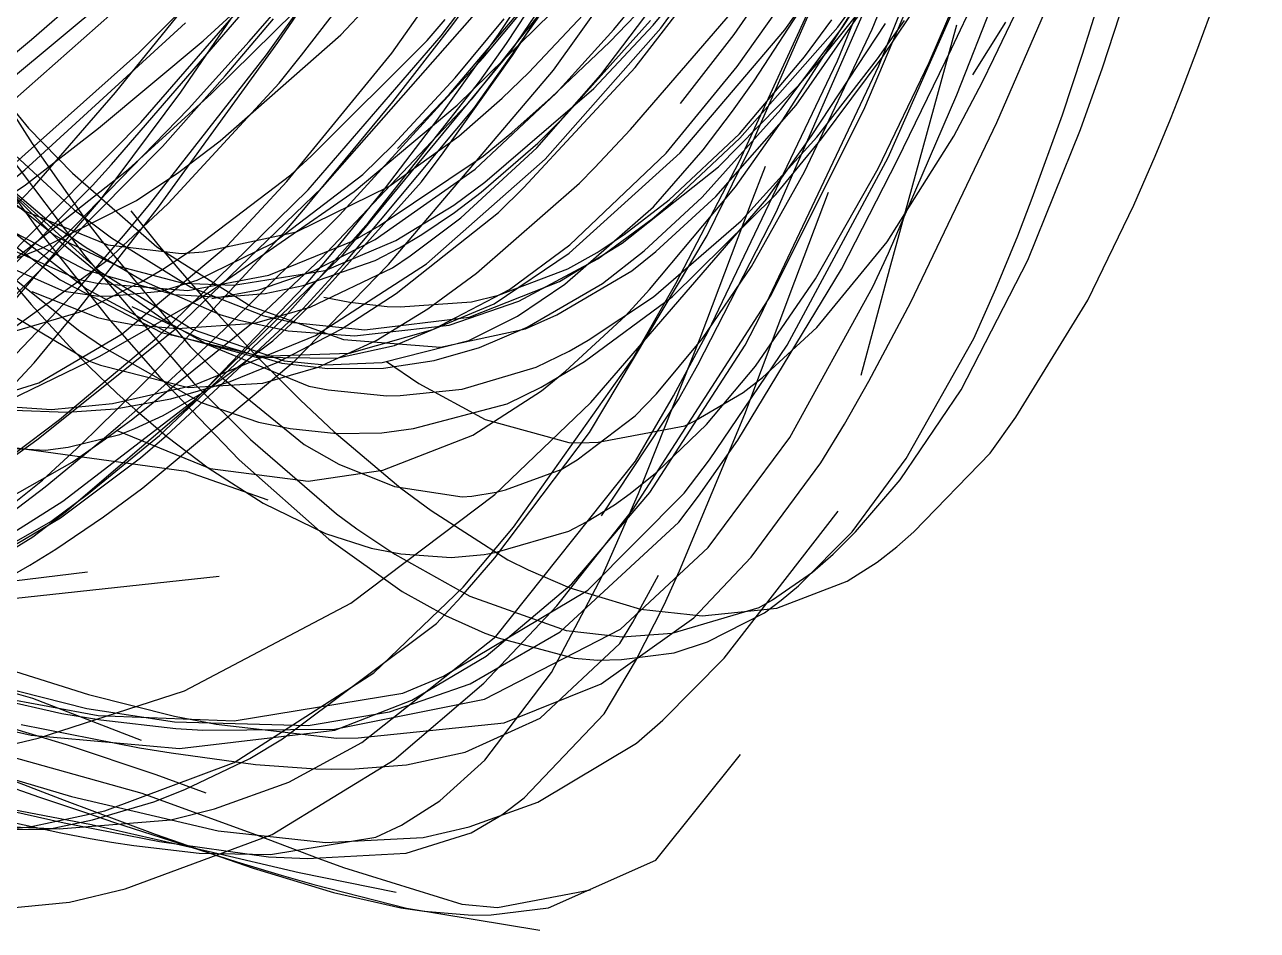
# Model space of a CAD drawing. Header units: metres. Extents: x -233 to 379, y -58 to 1087.
# Drawn here: x -144.1 to -90.1, y 230.7 to 270.5 of the extents above; entities that cross this region are included whole.
import ezdxf

# ---------------------------------------------------------------- set-up
doc = ezdxf.new("R2010")
doc.units = ezdxf.units.M

msp = doc.modelspace()

# ---------------------------------------------------------------- linework, layer by layer
for p, q in [((-123.011, 269.632, -1297.345), (-116.121, 280.068, -1299.195)), ((-125.412, 270.408, -1316.663), (-118.518, 279.811, -1317.966)), ((-123.359, 270.018, -1297.348), (-117.164, 279.415, -1298.529)), ((-120.946, 268.454, -1299.45), (-113.081, 279.481, -1300.755)), ((-125.881, 269.964, -1298.484), (-119.572, 278.344, -1301.098)), ((-122.83, 269.283, -1295.501), (-117.039, 277.786, -1297.063)), ((-112.788, 264.466, -1302.894), (-106.792, 277.534, -1303.275)), ((-112.362, 264.994, -1302.195), (-106.859, 277.476, -1302.496)), ((-136.315, 269.745, -1307.877), (-128.395, 277.088, -1310.686)), ((-133.035, 269.673, -1316.172), (-127.885, 277.278, -1317.327)), ((-108.478, 270.346, -1293.866), (-103.751, 276.916, -1294.646)), ((-128.046, 269.201, -1298.901), (-122.786, 276.632, -1300.995)), ((-124.453, 266.773, -1295.912), (-117.694, 276.307, -1298.014)), ((-116.583, 270.434, -1285.312), (-111.648, 276.389, -1286.312)), ((-116.244, 270.295, -1295.66), (-111.579, 276.748, -1297.645)), ((-92.733, 269.308, -1293.359), (-90.083, 276.58, -1294.285)), ((-133.539, 269.129, -1302.91), (-128.676, 275.958, -1304.727)), ((-104.472, 268.793, -1299.681), (-101.51, 275.72, -1300.449)), ((-143.85, 269.802, -1310.855), (-138.022, 274.867, -1313.579)), ((-139.144, 269.221, -1310.852), (-133.214, 275.145, -1312.571)), ((-118.304, 270.243, -1285.752), (-114.564, 274.835, -1286.337)), ((-110.811, 270.234, -1290.091), (-107.338, 275.105, -1290.636)), ((-106.27, 264.631, -1302.291), (-101.643, 275.152, -1301.761)), ((-101.503, 266.166, -1304.606), (-97.644, 275.089, -1303.79)), ((-107.301, 266.821, -1301.636), (-104.142, 274.251, -1301.616)), ((-106.531, 269.02, -1298.126), (-103.072, 274.187, -1298.938)), ((-103.497, 269.398, -1301.038), (-101.169, 274.286, -1300.648)), ((-103.27, 267.384, -1301.324), (-100.447, 274.54, -1300.928)), ((-140.166, 267.479, -1306.915), (-134.963, 273.893, -1308.775)), ((-122.028, 268.361, -1285.244), (-117.056, 273.663, -1285.917)), ((-109.013, 269.188, -1291.307), (-105.447, 273.677, -1291.752)), ((-108.298, 270.313, -1294.787), (-105.895, 273.931, -1294.956)), ((-106.983, 270.259, -1302.032), (-105.536, 273.79, -1302.595)), ((-144.898, 267.952, -1309.352), (-138.461, 273.319, -1312.096)), ((-131.998, 269.119, -1299.878), (-128.619, 273.487, -1301.282)), ((-124.519, 267.204, -1295.396), (-119.837, 273.094, -1296.786)), ((-113.028, 270.028, -1299.054), (-110.597, 273.543, -1299.448)), ((-108.496, 268.869, -1302.608), (-106.611, 273.472, -1302.432)), ((-96.879, 268.567, -1293.926), (-95.378, 273.148, -1294.482)), ((-139.049, 266.158, -1304.463), (-133.482, 272.574, -1306.882)), ((-112.15, 267.991, -1290.638), (-108.903, 272.982, -1291.597)), ((-110.314, 266.932, -1292.942), (-106.42, 272.515, -1293.864)), ((-134.292, 269.721, -1309.415), (-132.197, 272.132, -1310.38)), ((-125.178, 266.922, -1297.929), (-119.982, 272.016, -1299.955)), ((-118.874, 268.251, -1288.685), (-115.796, 272.325, -1289.339)), ((-118.481, 269.705, -1288.167), (-116.241, 272.03, -1288.493)), ((-106.683, 268.65, -1301.513), (-105.349, 271.981, -1301.326)), ((-101.635, 268.964, -1296.947), (-100.113, 272.169, -1297.236)), ((-145.744, 266.174, -1307.17), (-139.666, 271.527, -1309.93)), ((-140.338, 264.324, -1305.006), (-134.192, 271.423, -1307.437)), ((-117.58, 265.857, -1287.706), (-112.627, 271.582, -1288.527)), ((-111.193, 262.241, -1301.525), (-107.173, 271.414, -1301.122)), ((-135.953, 267.442, -1306.081), (-132.308, 271.011, -1307.467)), ((-131.081, 263.324, -1297.085), (-124.203, 271.146, -1299.76)), ((-130.277, 270.012, -1287.638), (-129.098, 271.268, -1288.2)), ((-125.527, 267.388, -1280.1), (-122.509, 270.943, -1281.684)), ((-124.046, 268.99, -1303.423), (-122.273, 271.113, -1303.583)), ((-122.749, 269.108, -1301.544), (-121.592, 270.871, -1301.954)), ((-117.374, 268.57, -1293.037), (-115.235, 271.341, -1293.937)), ((-112.892, 268.62, -1297.345), (-111.173, 271.053, -1297.761)), ((-110.898, 266.281, -1293.531), (-107.787, 271.128, -1293.814)), ((-97.748, 269.163, -1302.144), (-97.087, 271.254, -1302.32)), ((-144.139, 264.097, -1309.45), (-137.084, 270.541, -1311.887)), ((-137.298, 267.498, -1313.532), (-135.074, 270.744, -1314.477)), ((-135.352, 268.207, -1307.48), (-133.227, 270.711, -1308.011)), ((-128, 267.077, -1316.044), (-125.412, 270.408, -1316.663)), ((-126.497, 269.757, -1288.291), (-125.706, 270.675, -1288.719)), ((-125.259, 268.12, -1281.543), (-123.121, 270.715, -1282.724)), ((-120.511, 266.38, -1291.729), (-116.697, 270.63, -1292.485)), ((-119.18, 267.659, -1284.81), (-116.583, 270.434, -1285.312)), ((-112.774, 265.476, -1293.216), (-108.478, 270.346, -1293.866)), ((-110.979, 266.729, -1294.607), (-108.298, 270.313, -1294.787)), ((-109.938, 269.04, -1291.425), (-108.75, 270.669, -1291.709)), ((-109.642, 265.58, -1296.593), (-106.39, 270.507, -1296.654)), ((-106.743, 268.956, -1295.744), (-105.565, 270.63, -1296.059)), ((-106.205, 259.766, -1310.876), (-103.259, 270.445, -1312.589)), ((-102.56, 268.262, -1290.82), (-101.107, 270.567, -1291.056)), ((-147.497, 270.195, -1288.116), (-143.976, 265.918, -1287.881)), ((-145.685, 268.279, -1309.918), (-143.85, 269.802, -1310.855)), ((-135.571, 265.363, -1285.386), (-130.277, 270.012, -1287.638)), ((-131.718, 263.22, -1296.175), (-125.881, 269.964, -1298.484)), ((-126.071, 266.249, -1296.79), (-123.359, 270.018, -1297.348)), ((-121.311, 264.559, -1293.634), (-116.244, 270.295, -1295.66)), ((-120.838, 267.454, -1285.374), (-118.304, 270.243, -1285.752)), ((-115.399, 264.837, -1289.436), (-110.811, 270.234, -1290.091)), ((-115.375, 266.997, -1298.62), (-113.028, 270.028, -1299.054)), ((-109.946, 263.996, -1300.782), (-106.983, 270.259, -1302.032)), ((-140.906, 265.914, -1306.151), (-136.315, 269.745, -1307.877)), ((-138.273, 262.456, -1314.503), (-133.035, 269.673, -1316.172)), ((-136.954, 266.766, -1308.127), (-134.292, 269.721, -1309.415)), ((-131.577, 264.685, -1285.698), (-126.497, 269.757, -1288.291)), ((-130.177, 260.371, -1293.546), (-122.83, 269.283, -1295.501)), ((-124.184, 267.971, -1297.02), (-123.011, 269.632, -1297.345)), ((-121.05, 267.254, -1287.802), (-118.481, 269.705, -1288.167)), ((-105.871, 264.526, -1301.464), (-103.497, 269.398, -1301.038)), ((-93.412, 267.544, -1293.121), (-92.733, 269.308, -1293.359)), ((-145.474, 263.573, -1308.677), (-139.144, 269.221, -1310.852)), ((-138.672, 262.57, -1300.752), (-133.539, 269.129, -1302.91)), ((-132.989, 267.89, -1299.455), (-131.998, 269.119, -1299.878)), ((-132.648, 263.573, -1297.016), (-128.046, 269.201, -1298.901)), ((-130.34, 262.099, -1302.747), (-124.046, 268.99, -1303.423)), ((-125.795, 264.829, -1300.461), (-122.749, 269.108, -1301.544)), ((-114.174, 257.007, -1303.047), (-108.496, 268.869, -1302.608)), ((-112.796, 265.673, -1290.723), (-109.938, 269.04, -1291.425)), ((-110.195, 267.806, -1291.163), (-109.013, 269.188, -1291.307)), ((-109.406, 265.515, -1295.008), (-106.743, 268.956, -1295.744)), ((-109.196, 265.449, -1297.461), (-106.531, 269.02, -1298.126)), ((-106.714, 264.154, -1299.023), (-104.472, 268.793, -1299.681)), ((-102.153, 267.92, -1296.843), (-101.635, 268.964, -1296.947)), ((-98.635, 266.501, -1301.897), (-97.748, 269.163, -1302.144)), ((-145.961, 268.598, -1293.291), (-143.814, 265.245, -1293.172)), ((-138.102, 265.108, -1306.755), (-135.352, 268.207, -1307.48)), ((-128.194, 259.933, -1297.94), (-120.946, 268.454, -1299.45)), ((-123.201, 267.231, -1285.094), (-122.028, 268.361, -1285.244)), ((-122.248, 263.311, -1291.103), (-117.374, 268.57, -1293.037)), ((-121.688, 265.058, -1288.072), (-118.874, 268.251, -1288.685)), ((-116.005, 264.815, -1296.53), (-112.892, 268.62, -1297.345)), ((-111.873, 257.705, -1302.16), (-106.683, 268.65, -1301.513)), ((-97.832, 265.851, -1293.582), (-96.879, 268.567, -1293.926)), ((-137.855, 262.613, -1297.31), (-132.989, 267.89, -1299.455)), ((-129.063, 261.775, -1295.633), (-124.184, 267.971, -1297.02)), ((-127.979, 265.187, -1280.148), (-125.259, 268.12, -1281.543)), ((-123.958, 263.552, -1284.003), (-119.18, 267.659, -1284.81)), ((-113.722, 264.224, -1290.769), (-110.195, 267.806, -1291.163)), ((-113.098, 266.655, -1290.35), (-112.15, 267.991, -1290.638)), ((-103.4, 265.566, -1296.578), (-102.153, 267.92, -1296.843)), ((-143.714, 263.394, -1305.515), (-140.166, 267.479, -1306.915)), ((-140.818, 262.779, -1311.856), (-137.298, 267.498, -1313.532)), ((-139.609, 264.109, -1304.615), (-135.953, 267.442, -1306.081)), ((-131.827, 262.442, -1314.958), (-128, 267.077, -1316.044)), ((-131.147, 260.199, -1293.551), (-124.519, 267.204, -1295.396)), ((-127.795, 265.022, -1279.005), (-125.527, 267.388, -1280.1)), ((-125.099, 265.572, -1284.868), (-123.201, 267.231, -1285.094)), ((-124.393, 264.122, -1284.898), (-120.838, 267.454, -1285.374)), ((-122.779, 265.726, -1287.565), (-121.05, 267.254, -1287.802)), ((-106.266, 260.443, -1301.773), (-103.27, 267.384, -1301.324)), ((-93.899, 266.315, -1292.951), (-93.412, 267.544, -1293.121)), ((-141.916, 261.662, -1305.56), (-136.954, 266.766, -1308.127)), ((-130.183, 259.93, -1294.144), (-124.453, 266.773, -1295.912)), ((-129.687, 263.134, -1296.156), (-125.178, 266.922, -1297.929)), ((-114.43, 262.885, -1294.41), (-110.979, 266.729, -1294.607)), ((-114.39, 264.963, -1289.951), (-113.098, 266.655, -1290.35)), ((-113.829, 262.919, -1292.073), (-110.314, 266.932, -1292.942)), ((-111.406, 258.593, -1301.493), (-107.301, 266.821, -1301.636)), ((-145.001, 260.146, -1301.613), (-139.049, 266.158, -1304.463)), ((-128.367, 263.247, -1296.3), (-126.071, 266.249, -1296.79)), ((-121.632, 265.258, -1291.512), (-120.511, 266.38, -1291.729)), ((-112.975, 263.342, -1293.362), (-110.898, 266.281, -1293.531)), ((-105.285, 258.283, -1305.386), (-101.503, 266.166, -1304.606)), ((-99.958, 262.844, -1301.509), (-98.635, 266.501, -1301.897)), ((-94.568, 264.684, -1292.719), (-93.899, 266.315, -1292.951)), ((-146.577, 265.614, -1295.035), (-143.467, 261.348, -1295.026)), ((-144.114, 263.439, -1304.903), (-140.906, 265.914, -1306.151)), ((-143.976, 265.918, -1287.881), (-142.041, 263.942, -1287.846)), ((-128.171, 263.358, -1284.556), (-125.099, 265.572, -1284.868)), ((-124.03, 264.687, -1287.398), (-122.779, 265.726, -1287.565)), ((-119.156, 264.178, -1287.453), (-117.58, 265.857, -1287.706)), ((-115.875, 262.774, -1289.968), (-112.796, 265.673, -1290.723)), ((-115.739, 262.696, -1292.818), (-112.774, 265.476, -1293.216)), ((-112.727, 261.852, -1294.082), (-109.406, 265.515, -1295.008)), ((-111.594, 262.821, -1296.549), (-109.642, 265.58, -1296.593)), ((-111.198, 263.011, -1296.948), (-109.196, 265.449, -1297.461)), ((-106.324, 260.935, -1295.902), (-103.4, 265.566, -1296.578)), ((-100.15, 260.132, -1292.818), (-97.832, 265.851, -1293.582)), ((-145.153, 258.003, -1304.663), (-138.102, 265.108, -1306.755)), ((-144.978, 264.906, -1293.974), (-141.507, 260.316, -1293.241)), ((-144.957, 265.1, -1291.825), (-141.976, 262.337, -1291.281)), ((-143.814, 265.245, -1293.172), (-141.265, 261.623, -1293.112)), ((-137.382, 263.99, -1284.682), (-135.571, 265.363, -1285.386)), ((-129.307, 263.884, -1279.508), (-127.979, 265.187, -1280.148)), ((-125.023, 261.988, -1287.352), (-121.688, 265.058, -1288.072)), ((-124.124, 263.11, -1291.056), (-121.632, 265.258, -1291.512)), ((-116.566, 262.461, -1289.269), (-114.39, 264.963, -1289.951)), ((-114.212, 261.209, -1302.047), (-112.362, 264.994, -1302.195)), ((-146.546, 264.885, -1290.209), (-142.623, 260.969, -1289.864)), ((-146.528, 264.755, -1293.229), (-142.983, 261.747, -1292.717)), ((-132.473, 263.865, -1285.257), (-131.577, 264.685, -1285.698)), ((-128.593, 261.637, -1286.868), (-124.03, 264.687, -1287.398)), ((-126.745, 263.565, -1300.125), (-125.795, 264.829, -1300.461)), ((-126.524, 259.972, -1291.755), (-121.311, 264.559, -1293.634)), ((-120.261, 260.443, -1288.881), (-115.399, 264.837, -1289.436)), ((-120.242, 260.796, -1295.36), (-116.005, 264.815, -1296.53)), ((-115.59, 259.101, -1302.634), (-112.788, 264.466, -1302.894)), ((-110.708, 256.408, -1302.694), (-106.27, 264.631, -1302.291)), ((-108.328, 259.729, -1301.928), (-105.871, 264.526, -1301.464)), ((-95.496, 262.535, -1292.404), (-94.568, 264.684, -1292.719)), ((-147.765, 261.086, -1308.049), (-144.139, 264.097, -1309.45)), ((-146.372, 258.773, -1301.702), (-139.609, 264.109, -1304.615)), ((-146.206, 263.892, -1283.816), (-142.877, 261.256, -1283.295)), ((-142.041, 263.942, -1287.846), (-138.348, 260.718, -1287.903)), ((-141.171, 263.401, -1304.661), (-140.338, 264.324, -1305.006)), ((-139.239, 262.741, -1284.012), (-137.382, 263.99, -1284.682)), ((-136.682, 260.666, -1283.34), (-132.473, 263.865, -1285.257)), ((-133.254, 260.876, -1277.917), (-129.307, 263.884, -1279.508)), ((-128.777, 261.032, -1284.443), (-124.393, 264.122, -1284.898)), ((-119.812, 263.502, -1287.35), (-119.156, 264.178, -1287.453)), ((-117.944, 260.876, -1290.387), (-113.722, 264.224, -1290.769)), ((-112.306, 262.556, -1303.835), (-111.655, 264.252, -1303.999)), ((-112.27, 259.858, -1299.774), (-109.946, 263.996, -1300.782)), ((-109.457, 259.316, -1298.167), (-106.714, 264.154, -1299.023)), ((-149.642, 259.69, -1302.661), (-144.114, 263.439, -1304.903)), ((-149.008, 257.948, -1303.205), (-143.714, 263.394, -1305.515)), ((-146.168, 258.362, -1302.454), (-141.171, 263.401, -1304.661)), ((-145.068, 263.442, -1283.589), (-140.855, 259.633, -1283.756)), ((-137.556, 257.089, -1294.774), (-131.081, 263.324, -1297.085)), ((-135.256, 260.769, -1295.955), (-132.648, 263.573, -1297.016)), ((-132.221, 261.373, -1284.271), (-128.171, 263.358, -1284.556)), ((-131.294, 258.487, -1298.602), (-126.745, 263.565, -1300.125)), ((-125.328, 262.537, -1283.793), (-123.958, 263.552, -1284.003)), ((-124.332, 259.559, -1286.711), (-119.812, 263.502, -1287.35)), ((-123.371, 262.217, -1290.674), (-122.248, 263.311, -1291.103)), ((-116.741, 258.838, -1293.132), (-112.975, 263.342, -1293.362)), ((-145.44, 263.052, -1284.69), (-144.047, 262.249, -1284.535)), ((-144.969, 257.926, -1309.658), (-140.818, 262.779, -1311.856)), ((-138.355, 256.73, -1293.807), (-131.718, 263.22, -1296.175)), ((-136.093, 258.705, -1293.682), (-129.687, 263.134, -1296.156)), ((-130.319, 260.833, -1295.874), (-128.367, 263.247, -1296.3)), ((-125.301, 262.213, -1290.852), (-124.124, 263.11, -1291.056)), ((-119.321, 253.894, -1296.323), (-111.594, 262.821, -1296.549)), ((-117.847, 261.26, -1289.494), (-115.875, 262.774, -1289.968)), ((-116.98, 260.534, -1294.299), (-114.43, 262.885, -1294.41)), ((-116.464, 260.511, -1291.423), (-113.829, 262.919, -1292.073)), ((-115.749, 258.522, -1295.785), (-111.198, 263.011, -1296.948)), ((-110.362, 259.204, -1304.379), (-108.898, 263.109, -1304.903)), ((-100.589, 261.199, -1301.32), (-99.958, 262.844, -1301.509)), ((-144.047, 262.249, -1284.535), (-140.493, 260.8, -1284.247)), ((-143.387, 260.654, -1282.771), (-139.239, 262.741, -1284.012)), ((-141.976, 262.337, -1291.281), (-140.343, 261.103, -1291.03)), ((-141.704, 258.065, -1313.175), (-138.273, 262.456, -1314.503)), ((-140.496, 260.144, -1296.135), (-137.855, 262.613, -1297.31)), ((-139.721, 261.292, -1300.293), (-138.672, 262.57, -1300.752)), ((-139.492, 262.29, -1293.156), (-138.306, 260.822, -1292.863)), ((-132.657, 261.466, -1314.707), (-131.827, 262.442, -1314.958)), ((-127.86, 260.991, -1283.458), (-125.328, 262.537, -1283.793)), ((-127.845, 258.67, -1289.098), (-123.371, 262.217, -1290.674)), ((-126.721, 261.259, -1290.62), (-125.301, 262.213, -1290.852)), ((-120.46, 259.072, -1288.066), (-116.566, 262.461, -1289.269)), ((-116.621, 261.944, -1292.707), (-115.739, 262.696, -1292.818)), ((-114.627, 255.545, -1301.823), (-111.193, 262.241, -1301.525)), ((-113.143, 260.354, -1303.602), (-112.306, 262.556, -1303.835)), ((-97.524, 258.371, -1291.761), (-95.496, 262.535, -1292.404)), ((-146.115, 261.914, -1289.914), (-142.589, 259.267, -1290.287)), ((-145.465, 261.802, -1289.995), (-141.475, 259.703, -1289.673)), ((-142.985, 260.606, -1304.993), (-141.916, 261.662, -1305.56)), ((-142.983, 261.747, -1292.717), (-141.442, 260.689, -1292.536)), ((-135.384, 257.1, -1302.14), (-130.34, 262.099, -1302.747)), ((-132.856, 257.517, -1294.55), (-129.063, 261.775, -1295.633)), ((-127.238, 260.32, -1286.888), (-125.023, 261.988, -1287.352)), ((-119.011, 260.195, -1292.441), (-116.621, 261.944, -1292.707)), ((-116.567, 258.521, -1293.049), (-112.727, 261.852, -1294.082)), ((-144.795, 261.487, -1289.627), (-141.434, 258.869, -1289.118)), ((-143.467, 261.348, -1295.026), (-140.393, 257.49, -1295.071)), ((-142.877, 261.256, -1283.295), (-142.414, 260.998, -1283.247)), ((-141.817, 258.859, -1299.344), (-139.721, 261.292, -1300.293)), ((-141.265, 261.623, -1293.112), (-140.759, 260.97, -1293.114)), ((-137.825, 255.874, -1312.918), (-132.657, 261.466, -1314.707)), ((-136.311, 260.499, -1284.16), (-132.221, 261.373, -1284.271)), ((-129.743, 260.978, -1286.748), (-128.593, 261.637, -1286.868)), ((-127.7, 260.673, -1290.469), (-126.721, 261.259, -1290.62)), ((-119.366, 252.572, -1301.481), (-114.212, 261.209, -1302.047)), ((-119.04, 260.47, -1289.213), (-117.847, 261.26, -1289.494)), ((-101.549, 258.866, -1301.029), (-100.589, 261.199, -1301.32)), ((-147.995, 256.101, -1302.241), (-142.985, 260.606, -1304.993)), ((-145.537, 260.967, -1286.489), (-141.816, 259.3, -1286.267)), ((-144.736, 260.112, -1282.419), (-143.387, 260.654, -1282.771)), ((-142.623, 260.969, -1289.864), (-140.522, 259.248, -1289.785)), ((-142.414, 260.998, -1283.247), (-140.025, 259.864, -1283.043)), ((-141.442, 260.689, -1292.536), (-138.921, 259.204, -1292.283)), ((-140.759, 260.97, -1293.114), (-136.892, 256.338, -1293.213)), ((-140.493, 260.8, -1284.247), (-137.284, 260.415, -1284.154)), ((-140.343, 261.103, -1291.03), (-136.858, 258.948, -1290.576)), ((-139.862, 256.894, -1294.181), (-135.256, 260.769, -1295.955)), ((-138.348, 260.718, -1287.903), (-134.225, 258.119, -1288.179)), ((-138.306, 260.822, -1292.863), (-137.43, 259.776, -1292.655)), ((-138.019, 259.785, -1282.765), (-136.682, 260.666, -1283.34)), ((-136.578, 259.255, -1276.925), (-133.254, 260.876, -1277.917)), ((-133.436, 259.468, -1286.444), (-129.743, 260.978, -1286.748)), ((-131.875, 258.997, -1295.529), (-130.319, 260.833, -1295.874)), ((-131.465, 259.657, -1284.245), (-128.777, 261.032, -1284.443)), ((-130.961, 259.675, -1283.148), (-127.86, 260.991, -1283.458)), ((-128.766, 260.111, -1290.315), (-127.7, 260.673, -1290.469)), ((-122.879, 258.847, -1294.624), (-120.242, 260.796, -1295.36)), ((-120.692, 259.19, -1290.198), (-117.944, 260.876, -1290.387)), ((-109.401, 257.182, -1295.166), (-106.324, 260.935, -1295.902)), ((-145.434, 260.099, -1276.278), (-142.423, 258.764, -1276.1)), ((-144.694, 257.118, -1294.311), (-140.496, 260.144, -1296.135)), ((-141.507, 260.316, -1293.241), (-136.739, 254.748, -1292.352)), ((-137.284, 260.415, -1284.154), (-136.311, 260.499, -1284.16)), ((-136.674, 254.025, -1291.964), (-130.177, 260.371, -1293.546)), ((-134.049, 257.473, -1292.799), (-131.147, 260.199, -1293.551)), ((-131.928, 259.012, -1289.952), (-128.766, 260.111, -1290.315)), ((-128.018, 259.794, -1286.728), (-127.238, 260.32, -1286.888)), ((-123.547, 258.209, -1288.601), (-120.261, 260.443, -1288.881)), ((-122.473, 258.333, -1292.144), (-119.011, 260.195, -1292.441)), ((-120.321, 259.743, -1288.919), (-119.04, 260.47, -1289.213)), ((-118.799, 259.111, -1294.239), (-116.98, 260.534, -1294.299)), ((-117.52, 259.667, -1291.165), (-116.464, 260.511, -1291.423)), ((-114.518, 256.716, -1303.167), (-113.143, 260.354, -1303.602)), ((-106.941, 258.966, -1301.875), (-106.266, 260.443, -1301.773)), ((-103.08, 254.438, -1292.019), (-100.15, 260.132, -1292.818)), ((-145.338, 259.904, -1291.824), (-143.864, 258.18, -1291.835)), ((-141.475, 259.703, -1289.673), (-137.597, 258.622, -1289.605)), ((-140.855, 259.633, -1283.756), (-136.799, 257.103, -1284.196)), ((-140.025, 259.864, -1283.043), (-137.195, 259.127, -1282.934)), ((-139.032, 259.175, -1282.345), (-138.019, 259.785, -1282.765)), ((-137.43, 259.776, -1292.655), (-135.679, 257.762, -1292.252)), ((-134.982, 259.033, -1282.951), (-130.961, 259.675, -1283.148)), ((-133.878, 258.831, -1284.138), (-131.465, 259.657, -1284.245)), ((-132.299, 255.72, -1296.998), (-128.194, 259.933, -1297.94)), ((-131.941, 258.001, -1293.612), (-130.183, 259.93, -1294.144)), ((-131.623, 258.073, -1286.041), (-128.018, 259.794, -1286.728)), ((-131.391, 256.828, -1290.227), (-126.524, 259.972, -1291.755)), ((-126.461, 257.99, -1286.446), (-124.332, 259.559, -1286.711)), ((-123.368, 258.601, -1288.27), (-120.321, 259.743, -1288.919)), ((-120.805, 257.735, -1290.4), (-117.52, 259.667, -1291.165)), ((-114.41, 256.692, -1298.857), (-112.27, 259.858, -1299.774)), ((-112.874, 252.234, -1302.789), (-108.328, 259.729, -1301.928)), ((-107.459, 255.092, -1309.989), (-106.205, 259.766, -1310.876)), ((-144.588, 259.307, -1292.031), (-141.787, 257.055, -1291.972)), ((-142.589, 259.267, -1290.287), (-138.137, 256.963, -1290.966)), ((-141.816, 259.3, -1286.267), (-140.969, 259.126, -1286.253)), ((-141.126, 258.125, -1281.534), (-139.032, 259.175, -1282.345)), ((-140.969, 259.126, -1286.253), (-136.994, 258.797, -1286.27)), ((-140.522, 259.248, -1289.785), (-137.946, 257.454, -1289.772)), ((-138.921, 259.204, -1292.283), (-135.583, 257.743, -1292.036)), ((-138.16, 258.772, -1276.565), (-136.578, 259.255, -1276.925)), ((-137.195, 259.127, -1282.934), (-134.982, 259.033, -1282.951)), ((-136.994, 258.797, -1286.27), (-133.436, 259.468, -1286.444)), ((-136.858, 253.807, -1294.424), (-131.875, 258.997, -1295.529)), ((-133.6, 258.664, -1289.802), (-131.928, 259.012, -1289.952)), ((-124.657, 257.627, -1290.048), (-120.692, 259.19, -1290.198)), ((-122.531, 257.682, -1287.445), (-120.46, 259.072, -1288.066)), ((-122.101, 257.19, -1294.195), (-118.799, 259.111, -1294.239)), ((-117.484, 255.786, -1302.432), (-115.59, 259.101, -1302.634)), ((-112.557, 253.384, -1303.481), (-110.362, 259.204, -1304.379)), ((-112.098, 255.482, -1297.331), (-109.457, 259.316, -1298.167)), ((-110.581, 252.362, -1302.41), (-106.941, 258.966, -1301.875)), ((-145.132, 255.377, -1297.78), (-141.817, 258.859, -1299.344)), ((-143.827, 258.755, -1284.487), (-140.946, 257.621, -1284.712)), ((-142.423, 258.764, -1276.1), (-140.999, 258.561, -1276.175)), ((-141.434, 258.869, -1289.118), (-137.706, 256.878, -1288.702)), ((-140.999, 258.561, -1276.175), (-140.433, 258.555, -1276.235)), ((-140.433, 258.555, -1276.235), (-138.16, 258.772, -1276.565)), ((-137.597, 258.622, -1289.605), (-135.586, 258.508, -1289.675)), ((-136.988, 258.134, -1293.341), (-136.093, 258.705, -1293.682)), ((-136.858, 258.948, -1290.576), (-133.657, 257.684, -1290.282)), ((-135.938, 258.448, -1284.105), (-133.878, 258.831, -1284.138)), ((-135.586, 258.508, -1289.675), (-133.6, 258.664, -1289.802)), ((-132.255, 257.53, -1298.294), (-131.294, 258.487, -1298.602)), ((-131.025, 258.513, -1286.971), (-129.886, 258.286, -1287.13)), ((-130.261, 257.102, -1288.312), (-127.845, 258.67, -1289.098)), ((-126.247, 257.085, -1293.701), (-122.879, 258.847, -1294.624)), ((-124.545, 258.3, -1288.033), (-123.368, 258.601, -1288.27)), ((-119.586, 255.688, -1294.854), (-115.749, 258.522, -1295.785)), ((-119.437, 256.619, -1292.326), (-116.567, 258.521, -1293.049)), ((-117.799, 257.696, -1293.081), (-116.741, 258.838, -1293.132)), ((-117.489, 249.169, -1301.009), (-111.406, 258.593, -1301.493)), ((-102.519, 256.694, -1300.734), (-101.549, 258.866, -1301.029)), ((-143.864, 258.18, -1291.835), (-142.163, 256.325, -1291.871)), ((-143.724, 255.626, -1312.313), (-141.704, 258.065, -1313.175)), ((-141.751, 257.848, -1281.302), (-141.126, 258.125, -1281.534)), ((-140.846, 255.927, -1291.914), (-136.988, 258.134, -1293.341)), ((-139.45, 258.105, -1295.326), (-136.437, 256.685, -1294.95)), ((-137.919, 252.442, -1291.929), (-131.941, 258.001, -1293.612)), ((-134.225, 258.119, -1288.179), (-130.164, 256.656, -1288.657)), ((-134.052, 257.37, -1285.622), (-131.623, 258.073, -1286.041)), ((-129.886, 258.286, -1287.13), (-128.252, 258.101, -1287.38)), ((-128.724, 256.605, -1286.203), (-126.461, 257.99, -1286.446)), ((-128.252, 258.101, -1287.38), (-127.67, 258.09, -1287.477)), ((-127.925, 256.387, -1288.401), (-123.547, 258.209, -1288.601)), ((-127.67, 258.09, -1287.477), (-124.545, 258.3, -1288.033)), ((-125.521, 257.278, -1291.968), (-122.473, 258.333, -1292.144)), ((-107.122, 254.826, -1305.751), (-105.285, 258.283, -1305.386)), ((-100.674, 253.244, -1290.923), (-97.524, 258.371, -1291.761)), ((-144.734, 256.97, -1280.32), (-141.751, 257.848, -1281.302)), ((-144.47, 257.585, -1286.325), (-141.302, 255.705, -1285.994)), ((-140.946, 257.621, -1284.712), (-140.361, 257.488, -1284.773)), ((-140.393, 257.49, -1295.071), (-138.223, 255.007, -1295.136)), ((-140.361, 257.488, -1284.773), (-139.307, 257.3, -1284.892)), ((-139.406, 253.181, -1291.601), (-134.049, 257.473, -1292.799)), ((-138.227, 252.438, -1293.072), (-132.856, 257.517, -1294.55)), ((-137.946, 257.454, -1289.772), (-136.125, 256.435, -1289.827)), ((-137.451, 257.135, -1285.124), (-134.052, 257.37, -1285.622)), ((-135.679, 257.762, -1292.252), (-133.925, 255.868, -1291.871)), ((-135.583, 257.743, -1292.036), (-134.802, 257.52, -1291.999)), ((-134.802, 257.52, -1291.999), (-132.594, 257.038, -1291.92)), ((-133.657, 257.684, -1290.282), (-132.352, 257.401, -1290.202)), ((-133.268, 256.592, -1297.979), (-132.255, 257.53, -1298.294)), ((-132.352, 257.401, -1290.202), (-129.22, 257.079, -1290.07)), ((-129.22, 257.079, -1290.07), (-124.657, 257.627, -1290.048)), ((-124.662, 256.601, -1286.831), (-122.531, 257.682, -1287.445)), ((-122.187, 257.118, -1290.092), (-120.805, 257.735, -1290.4)), ((-120.428, 255.266, -1293), (-117.799, 257.696, -1293.081)), ((-112.548, 256.41, -1302.239), (-111.873, 257.705, -1302.16)), ((-143.604, 252.253, -1292.906), (-137.556, 257.089, -1294.774)), ((-143.521, 254.747, -1292.912), (-139.862, 256.894, -1294.181)), ((-141.787, 257.055, -1291.972), (-140.637, 256.281, -1291.983)), ((-139.307, 257.3, -1284.892), (-137.451, 257.135, -1285.124)), ((-138.137, 256.963, -1290.966), (-133.791, 255.923, -1291.834)), ((-137.706, 256.878, -1288.702), (-133.994, 255.879, -1288.451)), ((-136.934, 255.639, -1301.947), (-135.384, 257.1, -1302.14)), ((-136.799, 257.103, -1284.196), (-132.768, 255.713, -1284.871)), ((-136.732, 254.656, -1288.853), (-131.391, 256.828, -1290.227)), ((-133.041, 255.661, -1287.485), (-130.261, 257.102, -1288.312)), ((-132.594, 257.038, -1291.92), (-129.675, 256.809, -1291.885)), ((-129.894, 256.049, -1292.753), (-126.247, 257.085, -1293.701)), ((-129.675, 256.809, -1291.885), (-125.521, 257.278, -1291.968)), ((-125.912, 256.319, -1289.346), (-122.187, 257.118, -1290.092)), ((-124.195, 256.308, -1294.203), (-122.101, 257.19, -1294.195)), ((-115.691, 254.178, -1303.149), (-114.174, 257.007, -1303.047)), ((-111.782, 254.988, -1294.603), (-109.401, 257.182, -1295.166)), ((-142.612, 253.144, -1292.471), (-138.355, 256.73, -1293.807)), ((-142.163, 256.325, -1291.871), (-141.312, 255.466, -1291.901)), ((-140.637, 256.281, -1291.983), (-136.404, 253.894, -1292.133)), ((-136.892, 256.338, -1293.213), (-135.502, 254.993, -1293.317)), ((-136.437, 256.685, -1294.95), (-132.862, 255.615, -1294.598)), ((-136.172, 254.423, -1297.158), (-133.268, 256.592, -1297.979)), ((-136.125, 256.435, -1289.827), (-131.689, 254.613, -1290.119)), ((-131.273, 255.437, -1285.99), (-128.724, 256.605, -1286.203)), ((-130.464, 255.84, -1288.366), (-127.925, 256.387, -1288.401)), ((-130.164, 256.656, -1288.657), (-125.912, 256.319, -1289.346)), ((-128.466, 255.643, -1285.838), (-124.662, 256.601, -1286.831)), ((-126.189, 255.731, -1294.241), (-124.195, 256.308, -1294.203)), ((-120.268, 256.143, -1292.124), (-119.437, 256.619, -1292.326)), ((-117.228, 249.894, -1302.218), (-114.518, 256.716, -1303.167)), ((-116.722, 249.943, -1302.666), (-112.548, 256.41, -1302.239)), ((-116.435, 254.266, -1298.02), (-114.41, 256.692, -1298.857)), ((-114.105, 251.374, -1302.945), (-110.708, 256.408, -1302.694)), ((-105.481, 251.428, -1299.866), (-102.519, 256.694, -1300.734)), ((-145.512, 253.666, -1290.303), (-140.846, 255.927, -1291.914)), ((-138.958, 250.148, -1295.401), (-132.299, 255.72, -1296.998)), ((-138.848, 254.818, -1312.542), (-137.825, 255.874, -1312.918)), ((-133.994, 255.879, -1288.451), (-130.464, 255.84, -1288.366)), ((-133.925, 255.868, -1291.871), (-132.052, 253.985, -1291.491)), ((-133.791, 255.923, -1291.834), (-129.894, 256.049, -1292.753)), ((-128.404, 255.392, -1294.32), (-126.189, 255.731, -1294.241)), ((-122.707, 248.425, -1301.776), (-117.484, 255.786, -1302.432)), ((-121.705, 255.445, -1291.79), (-120.268, 256.143, -1292.124)), ((-148.342, 250.724, -1310.093), (-143.724, 255.626, -1312.313)), ((-141.312, 255.466, -1291.901), (-140.102, 254.304, -1291.955)), ((-141.302, 255.705, -1285.994), (-140.821, 255.527, -1285.964)), ((-140.821, 255.527, -1285.964), (-136.963, 254.547, -1285.805)), ((-137.915, 254.735, -1301.824), (-136.934, 255.639, -1301.947)), ((-135.205, 254.78, -1286.896), (-133.041, 255.661, -1287.485)), ((-133.698, 254.733, -1285.855), (-131.273, 255.437, -1285.99)), ((-132.862, 255.615, -1294.598), (-130.849, 255.375, -1294.453)), ((-132.768, 255.713, -1284.871), (-130.983, 255.535, -1285.25)), ((-130.983, 255.535, -1285.25), (-128.466, 255.643, -1285.838)), ((-130.849, 255.375, -1294.453), (-128.404, 255.392, -1294.32)), ((-128.27, 255.691, -1291.783), (-126.86, 254.726, -1291.928)), ((-124.957, 254.479, -1291.123), (-121.705, 255.445, -1291.79)), ((-121.499, 254.564, -1294.414), (-119.586, 255.688, -1294.854)), ((-121.485, 254.396, -1292.981), (-120.428, 255.266, -1293)), ((-115.472, 254.025, -1301.891), (-114.627, 255.545, -1301.823)), ((-114.244, 252.922, -1296.664), (-112.098, 255.482, -1297.331)), ((-147.503, 253.523, -1291.749), (-143.521, 254.747, -1292.912)), ((-141.084, 252.615, -1311.682), (-138.848, 254.818, -1312.542)), ((-140.29, 253.85, -1288.103), (-136.732, 254.656, -1288.853)), ((-139.958, 252.926, -1301.562), (-137.915, 254.735, -1301.824)), ((-138.223, 255.007, -1295.136), (-134.732, 251.37, -1295.286)), ((-137.732, 254.045, -1286.278), (-135.205, 254.78, -1286.896)), ((-136.963, 254.547, -1285.805), (-133.698, 254.733, -1285.855)), ((-136.739, 254.748, -1292.352), (-134.245, 252.274, -1291.954)), ((-135.502, 254.993, -1293.317), (-131.891, 252.043, -1293.702)), ((-126.86, 254.726, -1291.928), (-123.948, 253.151, -1292.284)), ((-112.634, 254.322, -1294.405), (-111.782, 254.988, -1294.603)), ((-108.192, 252.946, -1305.956), (-107.122, 254.826, -1305.751)), ((-140.102, 254.304, -1291.955), (-139.299, 253.582, -1291.999)), ((-138.077, 253.321, -1296.677), (-136.172, 254.423, -1297.158)), ((-131.689, 254.613, -1290.119), (-130.834, 254.45, -1290.217)), ((-130.834, 254.45, -1290.217), (-128.261, 254.176, -1290.559)), ((-128.261, 254.176, -1290.559), (-127.675, 254.194, -1290.653)), ((-127.675, 254.194, -1290.653), (-124.957, 254.479, -1291.123)), ((-124.494, 252.451, -1292.998), (-121.485, 254.396, -1292.981)), ((-122.991, 253.838, -1294.086), (-121.499, 254.564, -1294.414)), ((-117.367, 253.301, -1297.646), (-116.435, 254.266, -1298.02)), ((-117.355, 251.323, -1303.25), (-115.691, 254.178, -1303.149)), ((-114.75, 253.086, -1293.93), (-112.634, 254.322, -1294.405)), ((-105.742, 250.495, -1291.45), (-103.08, 254.438, -1292.019)), ((-147.062, 253.862, -1287.107), (-142.963, 253.589, -1287.634)), ((-142.963, 253.589, -1287.634), (-140.29, 253.85, -1288.103)), ((-142.472, 249.558, -1290.775), (-136.674, 254.025, -1291.964)), ((-142.314, 249.129, -1293.299), (-136.858, 253.807, -1294.424)), ((-142.28, 253.466, -1285.359), (-140.18, 253.617, -1285.752)), ((-140.18, 253.617, -1285.752), (-137.732, 254.045, -1286.278)), ((-139.299, 253.582, -1291.999), (-137.906, 252.404, -1292.089)), ((-136.404, 253.894, -1292.133), (-133.883, 253.033, -1292.345)), ((-132.052, 253.985, -1291.491), (-130.573, 252.61, -1291.211)), ((-127.095, 252.747, -1293.302), (-122.991, 253.838, -1294.086)), ((-123.524, 249.856, -1296.194), (-119.321, 253.894, -1296.323)), ((-118.847, 248.924, -1302.132), (-115.472, 254.025, -1301.891)), ((-145.258, 251.151, -1291.731), (-142.612, 253.144, -1292.471)), ((-144.641, 253.548, -1284.987), (-142.28, 253.466, -1285.359)), ((-140.607, 252.295, -1291.357), (-139.406, 253.181, -1291.601)), ((-139.315, 252.746, -1296.39), (-138.077, 253.321, -1296.677)), ((-133.883, 253.033, -1292.345), (-132.504, 252.749, -1292.498)), ((-123.948, 253.151, -1292.284), (-120.281, 252.131, -1292.845)), ((-119.915, 251.377, -1296.697), (-117.367, 253.301, -1297.646)), ((-115.425, 246.517, -1302.298), (-112.557, 253.384, -1303.481)), ((-115.187, 252.871, -1293.834), (-114.75, 253.086, -1293.93)), ((-101.801, 251.671, -1290.659), (-100.674, 253.244, -1290.923)), ((-142.241, 251.93, -1295.82), (-139.974, 252.483, -1296.245)), ((-141.875, 251.858, -1311.369), (-141.084, 252.615, -1311.682)), ((-140.848, 252.16, -1301.447), (-139.958, 252.926, -1301.562)), ((-140.135, 252.671, -1294.706), (-136.013, 250.996, -1293.979)), ((-139.974, 252.483, -1296.245), (-139.315, 252.746, -1296.39)), ((-132.504, 252.749, -1292.498), (-130.459, 252.526, -1292.764)), ((-130.573, 252.61, -1291.211), (-127.647, 250.128, -1290.703)), ((-130.459, 252.526, -1292.764), (-128.476, 252.561, -1293.066)), ((-128.476, 252.561, -1293.066), (-127.095, 252.747, -1293.302)), ((-123.529, 247.076, -1300.95), (-119.366, 252.572, -1301.481)), ((-118.991, 252.152, -1293.082), (-115.187, 252.871, -1293.834)), ((-116.408, 250.854, -1296.017), (-114.244, 252.922, -1296.664)), ((-109.227, 251.244, -1306.149), (-108.192, 252.946, -1305.956)), ((-146.121, 251.968, -1295.296), (-143.226, 251.796, -1295.657)), ((-145.772, 250.71, -1292.305), (-143.604, 252.253, -1292.906)), ((-145.397, 252.022, -1313.286), (-137.068, 250.874, -1313.02)), ((-143.249, 250.194, -1301.137), (-140.848, 252.16, -1301.447)), ((-143.226, 251.796, -1295.657), (-142.241, 251.93, -1295.82)), ((-142.068, 251.277, -1291.08), (-140.607, 252.295, -1291.357)), ((-141.352, 249.895, -1292.264), (-138.227, 252.438, -1293.072)), ((-139.069, 251.465, -1291.622), (-137.919, 252.442, -1291.929)), ((-137.906, 252.404, -1292.089), (-136.094, 251.027, -1292.233)), ((-134.245, 252.274, -1291.954), (-130.474, 249.006, -1291.423)), ((-131.891, 252.043, -1293.702), (-130.365, 251.186, -1293.945)), ((-128.438, 250.929, -1293.17), (-124.494, 252.451, -1292.998)), ((-120.281, 252.131, -1292.845), (-119.762, 252.122, -1292.939)), ((-119.762, 252.122, -1292.939), (-118.991, 252.152, -1293.082)), ((-114.592, 249.788, -1303.104), (-112.874, 252.234, -1302.789)), ((-114.172, 247.534, -1302.894), (-110.581, 252.362, -1302.41)), ((-143.368, 250.483, -1310.764), (-141.875, 251.858, -1311.369)), ((-142.568, 248.836, -1290.765), (-139.069, 251.465, -1291.622)), ((-107.854, 248.222, -1299.216), (-105.481, 251.428, -1299.866)), ((-105.142, 248.215, -1290.07), (-101.801, 251.671, -1290.659)), ((-147.835, 248.013, -1290.313), (-142.068, 251.277, -1291.08)), ((-137.068, 250.874, -1313.02), (-133.479, 249.628, -1312.519)), ((-136.094, 251.027, -1292.233), (-133.683, 249.475, -1292.473)), ((-136.013, 250.996, -1293.979), (-131.714, 250.446, -1293.434)), ((-134.732, 251.37, -1295.286), (-130.81, 247.892, -1295.532)), ((-131.714, 250.446, -1293.434), (-128.438, 250.929, -1293.17)), ((-130.365, 251.186, -1293.945), (-127.926, 250.204, -1294.409)), ((-123.474, 243.635, -1303.505), (-117.355, 251.323, -1303.25)), ((-123.057, 250.059, -1295.664), (-120.621, 250.948, -1296.447)), ((-120.621, 250.948, -1296.447), (-119.915, 251.377, -1296.697)), ((-117.589, 249.903, -1295.677), (-116.408, 250.854, -1296.017)), ((-115.218, 249.91, -1303.02), (-114.105, 251.374, -1302.945)), ((-112.277, 247.114, -1306.666), (-109.227, 251.244, -1306.149)), ((-149.007, 245.996, -1308.32), (-143.368, 250.483, -1310.764)), ((-107.71, 248.213, -1291.118), (-105.742, 250.495, -1291.45)), ((-145.891, 248.179, -1300.8), (-143.249, 250.194, -1301.137)), ((-143.003, 248.673, -1291.858), (-141.352, 249.895, -1292.264)), ((-140.681, 248.874, -1294.989), (-138.958, 250.148, -1295.401)), ((-129.834, 245.086, -1296.048), (-123.524, 249.856, -1296.194)), ((-127.926, 250.204, -1294.409), (-124.963, 249.748, -1295.11)), ((-127.647, 250.128, -1290.703), (-126.322, 249.159, -1290.502)), ((-124.963, 249.748, -1295.11), (-124.535, 249.787, -1295.229)), ((-124.535, 249.787, -1295.229), (-123.47, 249.952, -1295.538)), ((-123.47, 249.952, -1295.538), (-123.057, 250.059, -1295.664)), ((-120.145, 245.933, -1302.972), (-116.722, 249.943, -1302.666)), ((-119.442, 245.657, -1303.268), (-115.218, 249.91, -1303.02)), ((-118.813, 246.271, -1301.682), (-117.228, 249.894, -1302.218)), ((-118.282, 249.402, -1295.481), (-117.589, 249.903, -1295.677)), ((-115.457, 248.649, -1303.258), (-114.592, 249.788, -1303.104)), ((-145.946, 247.372, -1290.192), (-142.472, 249.558, -1290.775)), ((-133.683, 249.475, -1292.473), (-130.953, 248.142, -1292.814)), ((-119.505, 248.652, -1295.148), (-118.282, 249.402, -1295.481)), ((-147.74, 245.775, -1289.761), (-142.568, 248.836, -1290.765)), ((-143.785, 247.996, -1293.014), (-142.314, 249.129, -1293.299)), ((-142.784, 247.463, -1294.493), (-140.681, 248.874, -1294.989)), ((-130.474, 249.006, -1291.423), (-129.57, 248.353, -1291.315)), ((-126.322, 249.159, -1290.502), (-122.949, 246.999, -1290.05)), ((-120.799, 244.983, -1300.671), (-117.489, 249.169, -1301.009)), ((-113.471, 242.681, -1299.445), (-108.466, 249.119, -1299.929)), ((-148.712, 245.416, -1290.724), (-143.003, 248.673, -1291.858)), ((-129.57, 248.353, -1291.315), (-127.917, 247.248, -1291.131)), ((-124.919, 245.788, -1301.483), (-122.707, 248.425, -1301.776)), ((-123.509, 247.313, -1294.178), (-120.282, 248.243, -1294.943)), ((-120.663, 243.841, -1304.053), (-115.457, 248.649, -1303.258)), ((-120.282, 248.243, -1294.943), (-119.505, 248.652, -1295.148)), ((-110.214, 245.859, -1298.622), (-107.854, 248.222, -1299.216)), ((-108.686, 247.244, -1290.977), (-107.71, 248.213, -1291.118)), ((-105.899, 247.56, -1289.958), (-105.142, 248.215, -1290.07)), ((-149.005, 244.807, -1292.207), (-143.785, 247.996, -1293.014)), ((-130.953, 248.142, -1292.814), (-128.954, 247.506, -1293.12)), ((-130.81, 247.892, -1295.532), (-127.587, 245.608, -1295.803)), ((-143.92, 246.756, -1294.23), (-142.784, 247.463, -1294.493)), ((-128.954, 247.506, -1293.12), (-127.649, 247.26, -1293.344)), ((-127.917, 247.248, -1291.131), (-124.624, 245.405, -1290.819)), ((-127.649, 247.26, -1293.344), (-125.439, 247.098, -1293.763)), ((-125.439, 247.098, -1293.763), (-123.995, 247.222, -1294.068)), ((-124.996, 245.373, -1300.756), (-123.529, 247.076, -1300.95)), ((-123.995, 247.222, -1294.068), (-123.509, 247.313, -1294.178)), ((-118.011, 243.956, -1303.358), (-114.172, 247.534, -1302.894)), ((-114.793, 244.443, -1307.045), (-112.277, 247.114, -1306.666)), ((-109.598, 246.449, -1290.861), (-108.686, 247.244, -1290.977)), ((-106.763, 246.895, -1289.844), (-105.899, 247.56, -1289.958)), ((-145.524, 245.844, -1293.87), (-143.92, 246.756, -1294.23)), ((-122.949, 246.999, -1290.05), (-122.06, 246.558, -1289.955)), ((-122.06, 246.558, -1289.955), (-120.23, 245.766, -1289.782)), ((-108.074, 246.055, -1289.701), (-106.763, 246.895, -1289.844)), ((-145.642, 245.942, -1311.778), (-141.39, 246.467, -1311.883)), ((-144.663, 245.297, -1310.516), (-135.618, 246.271, -1310.706)), ((-121.036, 242.059, -1301.076), (-118.813, 246.271, -1301.682)), ((-117.468, 244.26, -1300.408), (-116.344, 246.325, -1300.977)), ((-116.104, 245.024, -1302.033), (-115.425, 246.517, -1302.298)), ((-111.351, 245.242, -1290.688), (-109.598, 246.449, -1290.861)), ((-111.161, 244.879, -1289.512), (-108.074, 246.055, -1289.701)), ((-128.833, 242.034, -1300.964), (-124.919, 245.788, -1301.483)), ((-127.587, 245.608, -1295.803), (-125.691, 244.556, -1295.996)), ((-125.778, 241.897, -1303.626), (-119.442, 245.657, -1303.268)), ((-123.906, 242.765, -1303.277), (-120.145, 245.933, -1302.972)), ((-120.23, 245.766, -1289.782), (-117.133, 244.824, -1289.567)), ((-110.962, 245.227, -1298.443), (-110.214, 245.859, -1298.622)), ((-137.132, 241.251, -1296.054), (-129.834, 245.086, -1296.048)), ((-126.08, 244.206, -1300.612), (-124.996, 245.373, -1300.756)), ((-124.624, 245.405, -1290.819), (-120.398, 243.891, -1290.55)), ((-124.005, 241.582, -1300.307), (-120.799, 244.983, -1300.671)), ((-117.358, 242.543, -1301.591), (-116.104, 245.024, -1302.033)), ((-111.93, 244.899, -1290.639), (-111.351, 245.242, -1290.688)), ((-111.698, 244.675, -1298.271), (-110.962, 245.227, -1298.443)), ((-125.691, 244.556, -1295.996), (-123.957, 243.781, -1296.194)), ((-118.857, 241.55, -1307.559), (-114.793, 244.443, -1307.045)), ((-117.133, 244.824, -1289.567), (-114.436, 244.535, -1289.482)), ((-115.751, 243.774, -1290.494), (-111.93, 244.899, -1290.639)), ((-114.436, 244.535, -1289.482), (-111.161, 244.879, -1289.512)), ((-114.2, 243.398, -1297.739), (-111.698, 244.675, -1298.271)), ((-132.835, 239.139, -1299.776), (-126.08, 244.206, -1300.612)), ((-124.604, 241.557, -1304.548), (-120.663, 243.841, -1304.053)), ((-123.984, 240.879, -1303.993), (-118.011, 243.956, -1303.358)), ((-120.398, 243.891, -1290.55), (-117.939, 243.62, -1290.487)), ((-118.049, 243.33, -1300.153), (-117.468, 244.26, -1300.408)), ((-129.36, 238.978, -1303.67), (-123.474, 243.635, -1303.505)), ((-123.957, 243.781, -1296.194), (-123.376, 243.574, -1296.267)), ((-123.376, 243.574, -1296.267), (-120.052, 242.675, -1296.712)), ((-121.539, 240.053, -1299.425), (-118.049, 243.33, -1300.153)), ((-117.939, 243.62, -1290.487), (-115.751, 243.774, -1290.494)), ((-115.661, 242.918, -1297.453), (-114.2, 243.398, -1297.739)), ((-150.856, 242.877, -1322.444), (-143.796, 240.934, -1322.44)), ((-127.16, 240.841, -1303.531), (-123.906, 242.765, -1303.277)), ((-117.963, 242.616, -1297.047), (-115.661, 242.918, -1297.453)), ((-145.099, 242.266, -1309.503), (-141.347, 241.087, -1309.324)), ((-120.052, 242.675, -1296.712), (-119.005, 242.601, -1296.875)), ((-119.005, 242.601, -1296.875), (-117.963, 242.616, -1297.047)), ((-118.729, 240.244, -1301.191), (-117.358, 242.543, -1301.591)), ((-116.152, 239.966, -1299.327), (-113.471, 242.681, -1299.445)), ((-146.181, 241.688, -1306.101), (-141.425, 240.478, -1305.879)), ((-134.958, 238.102, -1300.244), (-128.833, 242.034, -1300.964)), ((-127.564, 241.142, -1303.73), (-125.778, 241.897, -1303.626)), ((-123.967, 238.207, -1300.66), (-121.036, 242.059, -1301.076)), ((-147.314, 241.359, -1305.435), (-140.925, 240.168, -1304.769)), ((-146.748, 241.206, -1306.15), (-142.52, 240.26, -1305.756)), ((-143.551, 239.168, -1296.305), (-137.132, 241.251, -1296.054)), ((-134.953, 239.932, -1304.251), (-127.564, 241.142, -1303.73)), ((-128.15, 240.326, -1304.921), (-124.604, 241.557, -1304.548)), ((-127.946, 238.224, -1299.835), (-124.005, 241.582, -1300.307)), ((-123.114, 239.849, -1308.005), (-118.857, 241.55, -1307.559)), ((-143.796, 240.934, -1322.44), (-139.04, 239.086, -1321.74)), ((-141.347, 241.087, -1309.324), (-137.579, 240.136, -1309.107)), ((-130.561, 239.564, -1304.633), (-123.984, 240.879, -1303.993)), ((-130.546, 239.531, -1303.797), (-127.16, 240.841, -1303.531)), ((-149.279, 240.541, -1305.684), (-143.855, 239.311, -1305.055)), ((-142.52, 240.26, -1305.756), (-140.8, 239.983, -1305.595)), ((-141.425, 240.478, -1305.879), (-137.571, 239.89, -1305.653)), ((-140.925, 240.168, -1304.769), (-134.953, 239.932, -1304.251)), ((-137.579, 240.136, -1309.107), (-135.742, 239.795, -1308.988)), ((-131.711, 239.728, -1305.237), (-128.15, 240.326, -1304.921)), ((-124.822, 238.563, -1299.371), (-121.539, 240.053, -1299.425)), ((-122.235, 236.561, -1300.698), (-118.729, 240.244, -1301.191)), ((-144.92, 239.689, -1323.533), (-142.319, 238.902, -1323.429)), ((-144.305, 239.77, -1303.357), (-139.115, 238.751, -1302.088)), ((-140.8, 239.983, -1305.595), (-137.519, 239.596, -1305.289)), ((-137.571, 239.89, -1305.653), (-131.711, 239.728, -1305.237)), ((-137.519, 239.596, -1305.289), (-136.337, 239.531, -1305.178)), ((-137.349, 238.715, -1304.391), (-130.546, 239.531, -1303.797)), ((-136.337, 239.531, -1305.178), (-130.561, 239.564, -1304.633)), ((-135.742, 239.795, -1308.988), (-130.448, 239.179, -1308.619)), ((-129.518, 239.189, -1308.546), (-123.114, 239.849, -1308.005)), ((-117.305, 238.95, -1299.31), (-116.152, 239.966, -1299.327)), ((-145.716, 238.668, -1296.44), (-143.551, 239.168, -1296.305)), ((-143.855, 239.311, -1305.055), (-137.349, 238.715, -1304.391)), ((-134.275, 238.277, -1299.611), (-132.835, 239.139, -1299.776)), ((-132.565, 237.248, -1303.749), (-129.36, 238.978, -1303.67)), ((-130.448, 239.179, -1308.619), (-129.518, 239.189, -1308.546)), ((-146.51, 238.854, -1319.699), (-139.012, 236.757, -1319.092)), ((-142.319, 238.902, -1323.429), (-138.392, 237.584, -1323.025)), ((-139.115, 238.751, -1302.088), (-137.721, 238.524, -1301.738)), ((-137.721, 238.524, -1301.738), (-134.021, 238.016, -1300.834)), ((-127.397, 238.012, -1299.599), (-124.822, 238.563, -1299.371)), ((-121.637, 236.37, -1299.543), (-117.305, 238.95, -1299.31)), ((-116.457, 233.822, -1305.552), (-112.756, 238.457, -1307.076)), ((-147.859, 238.091, -1308.688), (-143.494, 236.589, -1309.022)), ((-140.631, 235.995, -1299.748), (-134.958, 238.102, -1300.244)), ((-137.118, 236.925, -1299.317), (-134.275, 238.277, -1299.611)), ((-134.021, 238.016, -1300.834), (-131.378, 237.824, -1300.254)), ((-133.283, 234.946, -1299.214), (-127.946, 238.224, -1299.835)), ((-129.662, 237.835, -1299.939), (-127.397, 238.012, -1299.599)), ((-125.938, 236.429, -1300.588), (-123.967, 238.207, -1300.66)), ((-145.939, 237.759, -1304.555), (-142.091, 236.614, -1303.664)), ((-145.374, 237.589, -1307.747), (-142.416, 236.455, -1307.352)), ((-138.392, 237.584, -1323.025), (-136.206, 236.78, -1322.626)), ((-131.378, 237.824, -1300.254), (-130.688, 237.816, -1300.122)), ((-130.688, 237.816, -1300.122), (-129.662, 237.835, -1299.939)), ((-138.483, 236.385, -1299.188), (-137.118, 236.925, -1299.317)), ((-135.826, 236.07, -1303.832), (-132.565, 237.248, -1303.749)), ((-147.787, 236.648, -1314.396), (-141.21, 235.393, -1314.084)), ((-146.096, 236.284, -1303.563), (-142.416, 235.468, -1303.005)), ((-143.494, 236.589, -1309.022), (-141.387, 235.879, -1309.102)), ((-142.416, 236.455, -1307.352), (-138.419, 234.964, -1306.738)), ((-142.091, 236.614, -1303.664), (-135.663, 235.107, -1302.103)), ((-141.174, 235.592, -1298.975), (-138.483, 236.385, -1299.188)), ((-139.012, 236.757, -1319.092), (-133.901, 234.911, -1317.847)), ((-127.616, 235.363, -1300.647), (-125.938, 236.429, -1300.588)), ((-124.656, 235.28, -1299.887), (-121.637, 236.37, -1299.543)), ((-123.211, 235.815, -1300.632), (-122.235, 236.561, -1300.698)), ((-143.917, 235.285, -1299.546), (-140.631, 235.995, -1299.748)), ((-141.387, 235.879, -1309.102), (-140.199, 235.484, -1309.124)), ((-137.74, 235.59, -1303.884), (-135.826, 236.07, -1303.832)), ((-124.564, 235.029, -1300.607), (-123.211, 235.815, -1300.632)), ((-150.36, 235.115, -1298.753), (-143.102, 235.186, -1298.851)), ((-147.679, 234.956, -1299.424), (-143.917, 235.285, -1299.546)), ((-145.764, 235.33, -1304.197), (-142.625, 235.193, -1304.057)), ((-144.637, 235.477, -1304.009), (-142.552, 235.02, -1303.542)), ((-143.102, 235.186, -1298.851), (-141.174, 235.592, -1298.975)), ((-142.625, 235.193, -1304.057), (-137.74, 235.59, -1303.884)), ((-142.416, 235.468, -1303.005), (-138.231, 234.647, -1302.319)), ((-141.21, 235.393, -1314.084), (-136.1, 234.217, -1313.321)), ((-140.199, 235.484, -1309.124), (-134.843, 233.75, -1309.1)), ((-128.743, 234.829, -1300.737), (-127.616, 235.363, -1300.647)), ((-126.667, 234.826, -1300.187), (-124.656, 235.28, -1299.887)), ((-142.552, 235.02, -1303.542), (-141.274, 234.774, -1303.248)), ((-141.274, 234.774, -1303.248), (-140.341, 234.614, -1303.033)), ((-139.744, 232.574, -1298.596), (-133.283, 234.946, -1299.214)), ((-138.419, 234.964, -1306.738), (-134.124, 233.468, -1306.034)), ((-138.231, 234.647, -1302.319), (-133.454, 233.975, -1301.537)), ((-135.663, 235.107, -1302.103), (-130.945, 234.607, -1301.017)), ((-133.901, 234.911, -1317.847), (-131.243, 233.899, -1316.852)), ((-133.369, 234.073, -1301.502), (-128.743, 234.829, -1300.737)), ((-130.945, 234.607, -1301.017), (-126.667, 234.826, -1300.187)), ((-127.408, 234.138, -1300.758), (-124.564, 235.029, -1300.607)), ((-140.341, 234.614, -1303.033), (-139.362, 234.465, -1302.807)), ((-139.362, 234.465, -1302.807), (-136.498, 234.133, -1302.158)), ((-136.498, 234.133, -1302.158), (-133.369, 234.073, -1301.502)), ((-136.1, 234.217, -1313.321), (-132.106, 233.285, -1312.409)), ((-131.743, 233.898, -1301.286), (-127.408, 234.138, -1300.758)), ((-134.843, 233.75, -1309.1), (-132.895, 233.168, -1308.997)), ((-133.454, 233.975, -1301.537), (-131.743, 233.898, -1301.286)), ((-131.243, 233.899, -1316.852), (-130.167, 233.51, -1316.37)), ((-121.178, 231.731, -1304.894), (-116.457, 233.822, -1305.552)), ((-134.124, 233.468, -1306.034), (-130.603, 232.411, -1305.487)), ((-132.895, 233.168, -1308.997), (-131.459, 232.762, -1308.892)), ((-132.106, 233.285, -1312.409), (-127.855, 232.422, -1311.164)), ((-130.167, 233.51, -1316.37), (-124.965, 231.89, -1313.658)), ((-142.172, 231.981, -1298.405), (-139.744, 232.574, -1298.596)), ((-131.459, 232.762, -1308.892), (-127.405, 231.724, -1308.506)), ((-123.401, 231.746, -1312.61), (-119.325, 232.53, -1309.736)), ((-147.504, 231.466, -1298.155), (-142.172, 231.981, -1298.405)), ((-130.603, 232.411, -1305.487), (-127.644, 231.738, -1305.11)), ((-127.644, 231.738, -1305.11), (-126.621, 231.59, -1305.015)), ((-127.405, 231.724, -1308.506), (-121.558, 230.75, -1307.664)), ((-126.621, 231.59, -1305.015), (-124.524, 231.416, -1304.875)), ((-124.965, 231.89, -1313.658), (-123.401, 231.746, -1312.61)), ((-124.524, 231.416, -1304.875), (-123.686, 231.434, -1304.855)), ((-123.686, 231.434, -1304.855), (-121.178, 231.731, -1304.894))]:
    msp.add_line(p, q)

doc.saveas('drawing.dxf')
